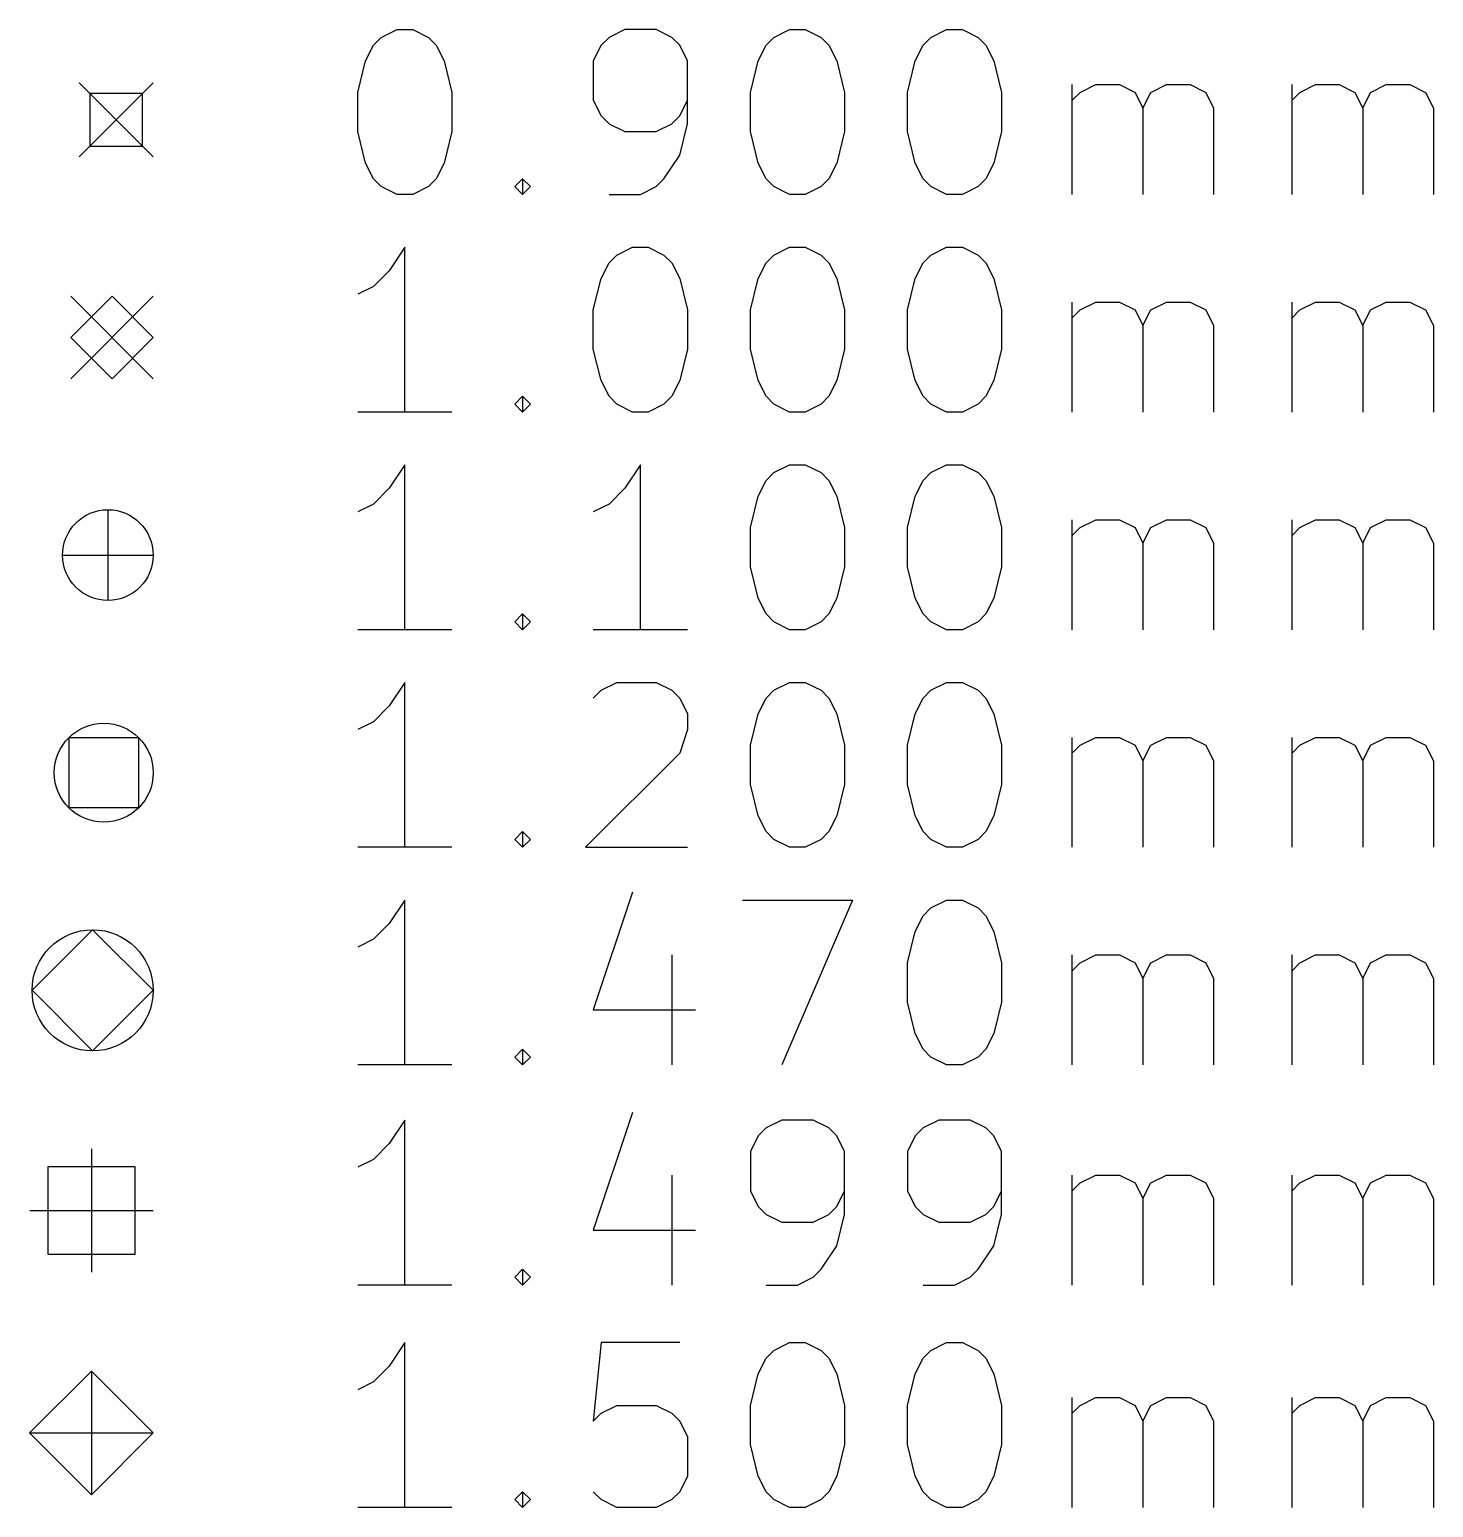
# Model space of a CAD drawing. Extents: x 8 to 295, y -192 to -55.
# Drawn here: x 8.45 to 25.48, y -191.31 to -173.38 of the extents above; entities that cross this region are included whole.
import ezdxf

# ---------------------------------------------------------------- set-up
doc = ezdxf.new("R2010")
doc.units = 0
doc.layers.add('BLACK', color=7, linetype='CONTINUOUS')

msp = doc.modelspace()

# ---------------------------------------------------------------- linework, layer by layer
at = {"layer": 'BLACK', "linetype": 'CONTINUOUS'}
for p, q in [((12.6214, -173.575), (12.7167, -173.48)), ((12.7167, -173.48), (12.9071, -173.385)), ((12.9071, -173.385), (13.0976, -173.385)), ((13.0976, -173.385), (13.2881, -173.48)), ((13.2881, -173.48), (13.3833, -173.575)), ((15.4786, -173.48), (15.3833, -173.575)), ((15.669, -173.385), (15.4786, -173.48)), ((16.05, -173.385), (15.669, -173.385)), ((16.2405, -173.48), (16.05, -173.385)), ((16.3357, -173.575), (16.2405, -173.48)), ((17.3833, -173.575), (17.4786, -173.48)), ((17.4786, -173.48), (17.669, -173.385)), ((17.669, -173.385), (17.8595, -173.385)), ((17.8595, -173.385), (18.05, -173.48)), ((18.05, -173.48), (18.1452, -173.575)), ((19.2881, -173.575), (19.3833, -173.48)), ((19.3833, -173.48), (19.5738, -173.385)), ((19.5738, -173.385), (19.7643, -173.385)), ((19.7643, -173.385), (19.9548, -173.48)), ((19.9548, -173.48), (20.05, -173.575)), ((12.5262, -173.766), (12.6214, -173.575)), ((13.3833, -173.575), (13.4786, -173.766)), ((15.3833, -173.575), (15.2881, -173.766)), ((16.431, -173.766), (16.3357, -173.575)), ((17.2881, -173.766), (17.3833, -173.575)), ((18.1452, -173.575), (18.2405, -173.766)), ((19.1929, -173.766), (19.2881, -173.575)), ((20.05, -173.575), (20.1452, -173.766)), ((12.431, -174.147), (12.5262, -173.766)), ((13.4786, -173.766), (13.5738, -174.147)), ((15.2881, -173.766), (15.2881, -174.242)), ((16.431, -174.528), (16.431, -173.766)), ((17.1929, -174.147), (17.2881, -173.766)), ((18.2405, -173.766), (18.3357, -174.147)), ((19.0976, -174.147), (19.1929, -173.766)), ((20.1452, -173.766), (20.2405, -174.147)), ((9.05, -174.03), (9.95, -174.93)), ((9.95, -174.03), (9.05, -174.93)), ((21.0976, -175.385), (21.0976, -174.051)), ((21.1929, -174.147), (21.3833, -174.051)), ((21.3833, -174.051), (21.669, -174.051)), ((21.669, -174.051), (21.8595, -174.147)), ((22.05, -174.147), (22.2405, -174.051)), ((22.2405, -174.051), (22.5262, -174.051)), ((22.5262, -174.051), (22.7167, -174.147)), ((23.7643, -175.385), (23.7643, -174.051)), ((23.8595, -174.147), (24.05, -174.051)), ((24.05, -174.051), (24.3357, -174.051)), ((24.3357, -174.051), (24.5262, -174.147)), ((24.7167, -174.147), (24.9071, -174.051)), ((24.9071, -174.051), (25.1929, -174.051)), ((25.1929, -174.051), (25.3833, -174.147)), ((9.8182, -174.162), (9.1818, -174.162)), ((9.1818, -174.162), (9.1818, -174.798)), ((9.8182, -174.798), (9.8182, -174.162)), ((12.431, -174.623), (12.431, -174.147)), ((13.5738, -174.147), (13.5738, -174.623)), ((15.2881, -174.242), (15.3833, -174.432)), ((16.3357, -174.432), (16.431, -174.242)), ((17.1929, -174.623), (17.1929, -174.147)), ((18.3357, -174.147), (18.3357, -174.623)), ((19.0976, -174.623), (19.0976, -174.147)), ((20.2405, -174.147), (20.2405, -174.623)), ((21.0976, -174.242), (21.1929, -174.147)), ((21.8595, -174.147), (21.9548, -174.337)), ((21.9548, -174.337), (22.05, -174.147)), ((22.7167, -174.147), (22.8119, -174.337)), ((23.7643, -174.242), (23.8595, -174.147)), ((24.5262, -174.147), (24.6214, -174.337)), ((24.6214, -174.337), (24.7167, -174.147)), ((25.3833, -174.147), (25.4786, -174.337)), ((15.3833, -174.432), (15.4786, -174.528)), ((16.2405, -174.528), (16.3357, -174.432)), ((21.9548, -174.337), (21.9548, -175.385)), ((22.8119, -174.337), (22.8119, -175.385)), ((24.6214, -174.337), (24.6214, -175.385)), ((25.4786, -174.337), (25.4786, -175.385)), ((15.4786, -174.528), (15.669, -174.623)), ((16.05, -174.623), (16.2405, -174.528)), ((16.3357, -174.909), (16.431, -174.528)), ((12.5262, -175.004), (12.431, -174.623)), ((13.5738, -174.623), (13.4786, -175.004)), ((15.669, -174.623), (16.05, -174.623)), ((17.2881, -175.004), (17.1929, -174.623)), ((18.3357, -174.623), (18.2405, -175.004)), ((19.1929, -175.004), (19.0976, -174.623)), ((20.2405, -174.623), (20.1452, -175.004)), ((9.1818, -174.798), (9.8182, -174.798)), ((16.1452, -175.194), (16.3357, -174.909)), ((12.6214, -175.194), (12.5262, -175.004)), ((13.4786, -175.004), (13.3833, -175.194)), ((17.3833, -175.194), (17.2881, -175.004)), ((18.2405, -175.004), (18.1452, -175.194)), ((19.2881, -175.194), (19.1929, -175.004)), ((20.1452, -175.004), (20.05, -175.194)), ((12.7167, -175.29), (12.6214, -175.194)), ((12.9071, -175.385), (12.7167, -175.29)), ((13.2881, -175.29), (13.0976, -175.385)), ((13.3833, -175.194), (13.2881, -175.29)), ((14.3357, -175.29), (14.431, -175.194)), ((14.431, -175.385), (14.3357, -175.29)), ((14.431, -175.194), (14.5262, -175.29)), ((14.431, -175.194), (14.431, -175.385)), ((14.5262, -175.29), (14.431, -175.385)), ((15.8595, -175.385), (16.05, -175.29)), ((16.05, -175.29), (16.1452, -175.194)), ((17.4786, -175.29), (17.3833, -175.194)), ((17.669, -175.385), (17.4786, -175.29)), ((18.05, -175.29), (17.8595, -175.385)), ((18.1452, -175.194), (18.05, -175.29)), ((19.3833, -175.29), (19.2881, -175.194)), ((19.5738, -175.385), (19.3833, -175.29)), ((19.9548, -175.29), (19.7643, -175.385)), ((20.05, -175.194), (19.9548, -175.29)), ((13.0976, -175.385), (12.9071, -175.385)), ((15.4786, -175.385), (15.8595, -175.385)), ((17.8595, -175.385), (17.669, -175.385)), ((19.7643, -175.385), (19.5738, -175.385)), ((13.0024, -176.025), (12.8119, -176.31)), ((13.0024, -178.025), (13.0024, -176.025)), ((15.5738, -176.12), (15.7643, -176.025)), ((15.7643, -176.025), (15.9548, -176.025)), ((15.9548, -176.025), (16.1452, -176.12)), ((17.4786, -176.12), (17.669, -176.025)), ((17.669, -176.025), (17.8595, -176.025)), ((17.8595, -176.025), (18.05, -176.12)), ((19.3833, -176.12), (19.5738, -176.025)), ((19.5738, -176.025), (19.7643, -176.025)), ((19.7643, -176.025), (19.9548, -176.12)), ((15.3833, -176.406), (15.4786, -176.215)), ((15.4786, -176.215), (15.5738, -176.12)), ((16.1452, -176.12), (16.2405, -176.215)), ((16.2405, -176.215), (16.3357, -176.406)), ((17.2881, -176.406), (17.3833, -176.215)), ((17.3833, -176.215), (17.4786, -176.12)), ((18.05, -176.12), (18.1452, -176.215)), ((18.1452, -176.215), (18.2405, -176.406)), ((19.1929, -176.406), (19.2881, -176.215)), ((19.2881, -176.215), (19.3833, -176.12)), ((19.9548, -176.12), (20.05, -176.215)), ((20.05, -176.215), (20.1452, -176.406)), ((12.8119, -176.31), (12.6214, -176.501)), ((15.2881, -176.787), (15.3833, -176.406)), ((16.3357, -176.406), (16.431, -176.787)), ((17.1929, -176.787), (17.2881, -176.406)), ((18.2405, -176.406), (18.3357, -176.787)), ((19.0976, -176.787), (19.1929, -176.406)), ((20.1452, -176.406), (20.2405, -176.787)), ((12.6214, -176.501), (12.431, -176.596)), ((8.95, -176.62), (9.95, -177.62)), ((9.95, -176.62), (8.95, -177.62)), ((9.45, -176.62), (8.95, -177.12)), ((9.95, -177.12), (9.45, -176.62)), ((21.0976, -178.025), (21.0976, -176.691)), ((21.1929, -176.787), (21.3833, -176.691)), ((21.3833, -176.691), (21.669, -176.691)), ((21.669, -176.691), (21.8595, -176.787)), ((22.05, -176.787), (22.2405, -176.691)), ((22.2405, -176.691), (22.5262, -176.691)), ((22.5262, -176.691), (22.7167, -176.787)), ((23.7643, -178.025), (23.7643, -176.691)), ((23.8595, -176.787), (24.05, -176.691)), ((24.05, -176.691), (24.3357, -176.691)), ((24.3357, -176.691), (24.5262, -176.787)), ((24.7167, -176.787), (24.9071, -176.691)), ((24.9071, -176.691), (25.1929, -176.691)), ((25.1929, -176.691), (25.3833, -176.787)), ((15.2881, -177.263), (15.2881, -176.787)), ((16.431, -176.787), (16.431, -177.263)), ((17.1929, -177.263), (17.1929, -176.787)), ((18.3357, -176.787), (18.3357, -177.263)), ((19.0976, -177.263), (19.0976, -176.787)), ((20.2405, -176.787), (20.2405, -177.263)), ((21.0976, -176.882), (21.1929, -176.787)), ((21.8595, -176.787), (21.9548, -176.977)), ((21.9548, -176.977), (22.05, -176.787)), ((22.7167, -176.787), (22.8119, -176.977)), ((23.7643, -176.882), (23.8595, -176.787)), ((24.5262, -176.787), (24.6214, -176.977)), ((24.6214, -176.977), (24.7167, -176.787)), ((25.3833, -176.787), (25.4786, -176.977)), ((8.95, -177.12), (9.45, -177.62)), ((9.45, -177.62), (9.95, -177.12)), ((21.9548, -176.977), (21.9548, -178.025)), ((22.8119, -176.977), (22.8119, -178.025)), ((24.6214, -176.977), (24.6214, -178.025)), ((25.4786, -176.977), (25.4786, -178.025)), ((15.3833, -177.644), (15.2881, -177.263)), ((16.431, -177.263), (16.3357, -177.644)), ((17.2881, -177.644), (17.1929, -177.263)), ((18.3357, -177.263), (18.2405, -177.644)), ((19.1929, -177.644), (19.0976, -177.263)), ((20.2405, -177.263), (20.1452, -177.644)), ((15.4786, -177.834), (15.3833, -177.644)), ((16.3357, -177.644), (16.2405, -177.834)), ((17.3833, -177.834), (17.2881, -177.644)), ((18.2405, -177.644), (18.1452, -177.834)), ((19.2881, -177.834), (19.1929, -177.644)), ((20.1452, -177.644), (20.05, -177.834)), ((14.3357, -177.93), (14.431, -177.834)), ((14.431, -177.834), (14.5262, -177.93)), ((14.431, -177.834), (14.431, -178.025)), ((15.5738, -177.93), (15.4786, -177.834)), ((16.2405, -177.834), (16.1452, -177.93)), ((17.4786, -177.93), (17.3833, -177.834)), ((18.1452, -177.834), (18.05, -177.93)), ((19.3833, -177.93), (19.2881, -177.834)), ((20.05, -177.834), (19.9548, -177.93)), ((13.5738, -178.025), (12.431, -178.025)), ((14.431, -178.025), (14.3357, -177.93)), ((14.5262, -177.93), (14.431, -178.025)), ((15.7643, -178.025), (15.5738, -177.93)), ((15.9548, -178.025), (15.7643, -178.025)), ((16.1452, -177.93), (15.9548, -178.025)), ((17.669, -178.025), (17.4786, -177.93)), ((17.8595, -178.025), (17.669, -178.025)), ((18.05, -177.93), (17.8595, -178.025)), ((19.5738, -178.025), (19.3833, -177.93)), ((19.7643, -178.025), (19.5738, -178.025)), ((19.9548, -177.93), (19.7643, -178.025)), ((13.0024, -178.665), (12.8119, -178.95)), ((13.0024, -180.665), (13.0024, -178.665)), ((15.8595, -178.665), (15.669, -178.95)), ((15.8595, -180.665), (15.8595, -178.665)), ((17.4786, -178.76), (17.669, -178.665)), ((17.669, -178.665), (17.8595, -178.665)), ((17.8595, -178.665), (18.05, -178.76)), ((19.3833, -178.76), (19.5738, -178.665)), ((19.5738, -178.665), (19.7643, -178.665)), ((19.7643, -178.665), (19.9548, -178.76)), ((17.2881, -179.046), (17.3833, -178.855)), ((17.3833, -178.855), (17.4786, -178.76)), ((18.05, -178.76), (18.1452, -178.855)), ((18.1452, -178.855), (18.2405, -179.046)), ((19.1929, -179.046), (19.2881, -178.855)), ((19.2881, -178.855), (19.3833, -178.76)), ((19.9548, -178.76), (20.05, -178.855)), ((20.05, -178.855), (20.1452, -179.046)), ((12.8119, -178.95), (12.6214, -179.141)), ((15.669, -178.95), (15.4786, -179.141)), ((17.1929, -179.427), (17.2881, -179.046)), ((18.2405, -179.046), (18.3357, -179.427)), ((19.0976, -179.427), (19.1929, -179.046)), ((20.1452, -179.046), (20.2405, -179.427)), ((9.4, -179.21), (9.4, -180.31)), ((12.6214, -179.141), (12.431, -179.236)), ((15.4786, -179.141), (15.2881, -179.236)), ((17.1929, -179.903), (17.1929, -179.427)), ((18.3357, -179.427), (18.3357, -179.903)), ((19.0976, -179.903), (19.0976, -179.427)), ((20.2405, -179.427), (20.2405, -179.903)), ((21.0976, -180.665), (21.0976, -179.331)), ((21.0976, -179.522), (21.1929, -179.427)), ((21.1929, -179.427), (21.3833, -179.331)), ((21.3833, -179.331), (21.669, -179.331)), ((21.669, -179.331), (21.8595, -179.427)), ((21.8595, -179.427), (21.9548, -179.617)), ((21.9548, -179.617), (22.05, -179.427)), ((22.05, -179.427), (22.2405, -179.331)), ((22.2405, -179.331), (22.5262, -179.331)), ((22.5262, -179.331), (22.7167, -179.427)), ((22.7167, -179.427), (22.8119, -179.617)), ((23.7643, -180.665), (23.7643, -179.331)), ((23.7643, -179.522), (23.8595, -179.427)), ((23.8595, -179.427), (24.05, -179.331)), ((24.05, -179.331), (24.3357, -179.331)), ((24.3357, -179.331), (24.5262, -179.427)), ((24.5262, -179.427), (24.6214, -179.617)), ((24.6214, -179.617), (24.7167, -179.427)), ((24.7167, -179.427), (24.9071, -179.331)), ((24.9071, -179.331), (25.1929, -179.331)), ((25.1929, -179.331), (25.3833, -179.427)), ((25.3833, -179.427), (25.4786, -179.617)), ((21.9548, -179.617), (21.9548, -180.665)), ((22.8119, -179.617), (22.8119, -180.665)), ((24.6214, -179.617), (24.6214, -180.665)), ((25.4786, -179.617), (25.4786, -180.665)), ((8.85, -179.76), (9.95, -179.76)), ((17.2881, -180.284), (17.1929, -179.903)), ((18.3357, -179.903), (18.2405, -180.284)), ((19.1929, -180.284), (19.0976, -179.903)), ((20.2405, -179.903), (20.1452, -180.284)), ((17.3833, -180.474), (17.2881, -180.284)), ((18.2405, -180.284), (18.1452, -180.474)), ((19.2881, -180.474), (19.1929, -180.284)), ((20.1452, -180.284), (20.05, -180.474)), ((14.3357, -180.57), (14.431, -180.474)), ((14.431, -180.474), (14.5262, -180.57)), ((14.431, -180.474), (14.431, -180.665)), ((17.4786, -180.57), (17.3833, -180.474)), ((18.1452, -180.474), (18.05, -180.57)), ((19.3833, -180.57), (19.2881, -180.474)), ((20.05, -180.474), (19.9548, -180.57)), ((13.5738, -180.665), (12.431, -180.665)), ((14.431, -180.665), (14.3357, -180.57)), ((14.5262, -180.57), (14.431, -180.665)), ((16.431, -180.665), (15.2881, -180.665)), ((17.669, -180.665), (17.4786, -180.57)), ((17.8595, -180.665), (17.669, -180.665)), ((18.05, -180.57), (17.8595, -180.665)), ((19.5738, -180.665), (19.3833, -180.57)), ((19.7643, -180.665), (19.5738, -180.665)), ((19.9548, -180.57), (19.7643, -180.665)), ((13.0024, -181.305), (12.8119, -181.59)), ((13.0024, -183.305), (13.0024, -181.305)), ((15.2881, -181.495), (15.3833, -181.4)), ((15.3833, -181.4), (15.5738, -181.305)), ((15.5738, -181.305), (16.05, -181.305)), ((16.05, -181.305), (16.2405, -181.4)), ((16.2405, -181.4), (16.3357, -181.495)), ((17.3833, -181.495), (17.4786, -181.4)), ((17.4786, -181.4), (17.669, -181.305)), ((17.669, -181.305), (17.8595, -181.305)), ((17.8595, -181.305), (18.05, -181.4)), ((18.05, -181.4), (18.1452, -181.495)), ((19.2881, -181.495), (19.3833, -181.4)), ((19.3833, -181.4), (19.5738, -181.305)), ((19.5738, -181.305), (19.7643, -181.305)), ((19.7643, -181.305), (19.9548, -181.4)), ((19.9548, -181.4), (20.05, -181.495)), ((12.8119, -181.59), (12.6214, -181.781)), ((16.3357, -181.495), (16.431, -181.686)), ((17.2881, -181.686), (17.3833, -181.495)), ((18.1452, -181.495), (18.2405, -181.686)), ((19.1929, -181.686), (19.2881, -181.495)), ((20.05, -181.495), (20.1452, -181.686)), ((12.6214, -181.781), (12.431, -181.876)), ((16.431, -181.686), (16.431, -181.876)), ((17.1929, -182.067), (17.2881, -181.686)), ((18.2405, -181.686), (18.3357, -182.067)), ((19.0976, -182.067), (19.1929, -181.686)), ((20.1452, -181.686), (20.2405, -182.067)), ((16.431, -181.876), (16.3357, -182.162)), ((9.7743, -181.976), (8.9257, -181.976)), ((8.9257, -181.976), (8.9257, -182.824)), ((9.7743, -182.824), (9.7743, -181.976)), ((17.1929, -182.543), (17.1929, -182.067)), ((18.3357, -182.067), (18.3357, -182.543)), ((19.0976, -182.543), (19.0976, -182.067)), ((20.2405, -182.067), (20.2405, -182.543)), ((21.0976, -183.305), (21.0976, -181.971)), ((21.0976, -182.162), (21.1929, -182.067)), ((21.1929, -182.067), (21.3833, -181.971)), ((21.3833, -181.971), (21.669, -181.971)), ((21.669, -181.971), (21.8595, -182.067)), ((21.8595, -182.067), (21.9548, -182.257)), ((21.9548, -182.257), (22.05, -182.067)), ((22.05, -182.067), (22.2405, -181.971)), ((22.2405, -181.971), (22.5262, -181.971)), ((22.5262, -181.971), (22.7167, -182.067)), ((22.7167, -182.067), (22.8119, -182.257)), ((23.7643, -183.305), (23.7643, -181.971)), ((23.7643, -182.162), (23.8595, -182.067)), ((23.8595, -182.067), (24.05, -181.971)), ((24.05, -181.971), (24.3357, -181.971)), ((24.3357, -181.971), (24.5262, -182.067)), ((24.5262, -182.067), (24.6214, -182.257)), ((24.6214, -182.257), (24.7167, -182.067)), ((24.7167, -182.067), (24.9071, -181.971)), ((24.9071, -181.971), (25.1929, -181.971)), ((25.1929, -181.971), (25.3833, -182.067)), ((25.3833, -182.067), (25.4786, -182.257)), ((16.3357, -182.162), (15.1929, -183.305)), ((21.9548, -182.257), (21.9548, -183.305)), ((22.8119, -182.257), (22.8119, -183.305)), ((24.6214, -182.257), (24.6214, -183.305)), ((25.4786, -182.257), (25.4786, -183.305)), ((17.2881, -182.924), (17.1929, -182.543)), ((18.3357, -182.543), (18.2405, -182.924)), ((19.1929, -182.924), (19.0976, -182.543)), ((20.2405, -182.543), (20.1452, -182.924)), ((8.9257, -182.824), (9.7743, -182.824)), ((17.3833, -183.114), (17.2881, -182.924)), ((18.2405, -182.924), (18.1452, -183.114)), ((19.2881, -183.114), (19.1929, -182.924)), ((20.1452, -182.924), (20.05, -183.114)), ((14.3357, -183.21), (14.431, -183.114)), ((14.431, -183.305), (14.3357, -183.21)), ((14.431, -183.114), (14.5262, -183.21)), ((14.431, -183.114), (14.431, -183.305)), ((14.5262, -183.21), (14.431, -183.305)), ((17.4786, -183.21), (17.3833, -183.114)), ((17.669, -183.305), (17.4786, -183.21)), ((18.05, -183.21), (17.8595, -183.305)), ((18.1452, -183.114), (18.05, -183.21)), ((19.3833, -183.21), (19.2881, -183.114)), ((19.5738, -183.305), (19.3833, -183.21)), ((19.9548, -183.21), (19.7643, -183.305)), ((20.05, -183.114), (19.9548, -183.21)), ((13.5738, -183.305), (12.431, -183.305)), ((15.1929, -183.305), (16.431, -183.305)), ((17.8595, -183.305), (17.669, -183.305)), ((19.7643, -183.305), (19.5738, -183.305)), ((15.7643, -183.85), (15.2881, -185.278)), ((13.0024, -183.945), (12.8119, -184.23)), ((13.0024, -185.945), (13.0024, -183.945)), ((17.0976, -183.945), (18.431, -183.945)), ((18.431, -183.945), (17.5738, -185.945)), ((19.2881, -184.135), (19.3833, -184.04)), ((19.3833, -184.04), (19.5738, -183.945)), ((19.5738, -183.945), (19.7643, -183.945)), ((19.7643, -183.945), (19.9548, -184.04)), ((19.9548, -184.04), (20.05, -184.135)), ((12.8119, -184.23), (12.6214, -184.421)), ((19.1929, -184.326), (19.2881, -184.135)), ((20.05, -184.135), (20.1452, -184.326)), ((9.215, -184.305), (8.48, -185.04)), ((9.95, -185.04), (9.215, -184.305)), ((12.6214, -184.421), (12.431, -184.516)), ((19.0976, -184.707), (19.1929, -184.326)), ((20.1452, -184.326), (20.2405, -184.707)), ((16.2405, -184.611), (16.2405, -185.945)), ((21.0976, -185.945), (21.0976, -184.611)), ((21.1929, -184.707), (21.3833, -184.611)), ((21.3833, -184.611), (21.669, -184.611)), ((21.669, -184.611), (21.8595, -184.707)), ((22.05, -184.707), (22.2405, -184.611)), ((22.2405, -184.611), (22.5262, -184.611)), ((22.5262, -184.611), (22.7167, -184.707)), ((23.7643, -185.945), (23.7643, -184.611)), ((23.8595, -184.707), (24.05, -184.611)), ((24.05, -184.611), (24.3357, -184.611)), ((24.3357, -184.611), (24.5262, -184.707)), ((24.7167, -184.707), (24.9071, -184.611)), ((24.9071, -184.611), (25.1929, -184.611)), ((25.1929, -184.611), (25.3833, -184.707)), ((19.0976, -185.183), (19.0976, -184.707)), ((20.2405, -184.707), (20.2405, -185.183)), ((21.0976, -184.802), (21.1929, -184.707)), ((21.8595, -184.707), (21.9548, -184.897)), ((21.9548, -184.897), (22.05, -184.707)), ((22.7167, -184.707), (22.8119, -184.897)), ((23.7643, -184.802), (23.8595, -184.707)), ((24.5262, -184.707), (24.6214, -184.897)), ((24.6214, -184.897), (24.7167, -184.707)), ((25.3833, -184.707), (25.4786, -184.897)), ((21.9548, -184.897), (21.9548, -185.945)), ((22.8119, -184.897), (22.8119, -185.945)), ((24.6214, -184.897), (24.6214, -185.945)), ((25.4786, -184.897), (25.4786, -185.945)), ((8.48, -185.04), (9.215, -185.775)), ((9.215, -185.775), (9.95, -185.04)), ((19.1929, -185.564), (19.0976, -185.183)), ((20.2405, -185.183), (20.1452, -185.564)), ((15.2881, -185.278), (16.5262, -185.278)), ((19.2881, -185.754), (19.1929, -185.564)), ((20.1452, -185.564), (20.05, -185.754)), ((14.3357, -185.85), (14.431, -185.754)), ((14.431, -185.945), (14.3357, -185.85)), ((14.431, -185.754), (14.5262, -185.85)), ((14.431, -185.754), (14.431, -185.945)), ((14.5262, -185.85), (14.431, -185.945)), ((19.3833, -185.85), (19.2881, -185.754)), ((19.5738, -185.945), (19.3833, -185.85)), ((19.9548, -185.85), (19.7643, -185.945)), ((20.05, -185.754), (19.9548, -185.85)), ((13.5738, -185.945), (12.431, -185.945)), ((19.7643, -185.945), (19.5738, -185.945)), ((13.0024, -186.615), (12.8119, -186.9)), ((13.0024, -188.615), (13.0024, -186.615)), ((15.7643, -186.52), (15.2881, -187.948)), ((17.5738, -186.615), (17.3833, -186.71)), ((17.9548, -186.615), (17.5738, -186.615)), ((18.1452, -186.71), (17.9548, -186.615)), ((19.4786, -186.615), (19.2881, -186.71)), ((19.8595, -186.615), (19.4786, -186.615)), ((20.05, -186.71), (19.8595, -186.615)), ((17.2881, -186.805), (17.1929, -186.996)), ((17.3833, -186.71), (17.2881, -186.805)), ((18.2405, -186.805), (18.1452, -186.71)), ((18.3357, -186.996), (18.2405, -186.805)), ((19.1929, -186.805), (19.0976, -186.996)), ((19.2881, -186.71), (19.1929, -186.805)), ((20.1452, -186.805), (20.05, -186.71)), ((20.2405, -186.996), (20.1452, -186.805)), ((9.2007, -186.961), (9.2007, -188.459)), ((12.8119, -186.9), (12.6214, -187.091)), ((12.6214, -187.091), (12.431, -187.186)), ((17.1929, -186.996), (17.1929, -187.472)), ((18.3357, -187.758), (18.3357, -186.996)), ((19.0976, -186.996), (19.0976, -187.472)), ((20.2405, -187.758), (20.2405, -186.996)), ((9.7305, -187.18), (8.6709, -187.18)), ((8.6709, -187.18), (8.6709, -188.24)), ((9.7305, -188.24), (9.7305, -187.18)), ((16.2405, -187.281), (16.2405, -188.615)), ((21.0976, -188.615), (21.0976, -187.281)), ((21.1929, -187.377), (21.3833, -187.281)), ((21.3833, -187.281), (21.669, -187.281)), ((21.669, -187.281), (21.8595, -187.377)), ((22.05, -187.377), (22.2405, -187.281)), ((22.2405, -187.281), (22.5262, -187.281)), ((22.5262, -187.281), (22.7167, -187.377)), ((23.7643, -188.615), (23.7643, -187.281)), ((23.8595, -187.377), (24.05, -187.281)), ((24.05, -187.281), (24.3357, -187.281)), ((24.3357, -187.281), (24.5262, -187.377)), ((24.7167, -187.377), (24.9071, -187.281)), ((24.9071, -187.281), (25.1929, -187.281)), ((25.1929, -187.281), (25.3833, -187.377)), ((17.1929, -187.472), (17.2881, -187.662)), ((18.2405, -187.662), (18.3357, -187.472)), ((19.0976, -187.472), (19.1929, -187.662)), ((20.1452, -187.662), (20.2405, -187.472)), ((21.0976, -187.472), (21.1929, -187.377)), ((21.8595, -187.377), (21.9548, -187.567)), ((21.9548, -187.567), (22.05, -187.377)), ((22.7167, -187.377), (22.8119, -187.567)), ((23.7643, -187.472), (23.8595, -187.377)), ((24.5262, -187.377), (24.6214, -187.567)), ((24.6214, -187.567), (24.7167, -187.377)), ((25.3833, -187.377), (25.4786, -187.567)), ((17.2881, -187.662), (17.3833, -187.758)), ((18.1452, -187.758), (18.2405, -187.662)), ((19.1929, -187.662), (19.2881, -187.758)), ((20.05, -187.758), (20.1452, -187.662)), ((21.9548, -187.567), (21.9548, -188.615)), ((22.8119, -187.567), (22.8119, -188.615)), ((24.6214, -187.567), (24.6214, -188.615)), ((25.4786, -187.567), (25.4786, -188.615)), ((8.4514, -187.71), (9.95, -187.71)), ((17.3833, -187.758), (17.5738, -187.853)), ((17.5738, -187.853), (17.9548, -187.853)), ((17.9548, -187.853), (18.1452, -187.758)), ((18.2405, -188.139), (18.3357, -187.758)), ((19.2881, -187.758), (19.4786, -187.853)), ((19.4786, -187.853), (19.8595, -187.853)), ((19.8595, -187.853), (20.05, -187.758)), ((20.1452, -188.139), (20.2405, -187.758)), ((15.2881, -187.948), (16.5262, -187.948)), ((8.6709, -188.24), (9.7305, -188.24)), ((18.05, -188.424), (18.2405, -188.139)), ((19.9548, -188.424), (20.1452, -188.139)), ((14.3357, -188.52), (14.431, -188.424)), ((14.431, -188.615), (14.3357, -188.52)), ((14.431, -188.424), (14.5262, -188.52)), ((14.431, -188.424), (14.431, -188.615)), ((14.5262, -188.52), (14.431, -188.615)), ((17.7643, -188.615), (17.9548, -188.52)), ((17.9548, -188.52), (18.05, -188.424)), ((19.669, -188.615), (19.8595, -188.52)), ((19.8595, -188.52), (19.9548, -188.424)), ((13.5738, -188.615), (12.431, -188.615)), ((17.3833, -188.615), (17.7643, -188.615)), ((19.2881, -188.615), (19.669, -188.615)), ((13.0024, -189.313), (12.8119, -189.599)), ((13.0024, -191.313), (13.0024, -189.313)), ((15.3833, -189.313), (15.2881, -190.266)), ((16.3357, -189.313), (15.3833, -189.313)), ((17.4786, -189.409), (17.669, -189.313)), ((17.669, -189.313), (17.8595, -189.313)), ((17.8595, -189.313), (18.05, -189.409)), ((19.3833, -189.409), (19.5738, -189.313)), ((19.5738, -189.313), (19.7643, -189.313)), ((19.7643, -189.313), (19.9548, -189.409)), ((17.3833, -189.504), (17.4786, -189.409)), ((18.05, -189.409), (18.1452, -189.504)), ((19.2881, -189.504), (19.3833, -189.409)), ((19.9548, -189.409), (20.05, -189.504)), ((9.2, -189.659), (8.45, -190.409)), ((9.2, -189.659), (9.2, -191.159)), ((9.95, -190.409), (9.2, -189.659)), ((12.8119, -189.599), (12.6214, -189.79)), ((17.2881, -189.694), (17.3833, -189.504)), ((18.1452, -189.504), (18.2405, -189.694)), ((19.1929, -189.694), (19.2881, -189.504)), ((20.05, -189.504), (20.1452, -189.694)), ((12.6214, -189.79), (12.431, -189.885)), ((17.1929, -190.075), (17.2881, -189.694)), ((18.2405, -189.694), (18.3357, -190.075)), ((19.0976, -190.075), (19.1929, -189.694)), ((20.1452, -189.694), (20.2405, -190.075)), ((21.0976, -191.313), (21.0976, -189.98)), ((21.1929, -190.075), (21.3833, -189.98)), ((21.3833, -189.98), (21.669, -189.98)), ((21.669, -189.98), (21.8595, -190.075)), ((22.05, -190.075), (22.2405, -189.98)), ((22.2405, -189.98), (22.5262, -189.98)), ((22.5262, -189.98), (22.7167, -190.075)), ((23.7643, -191.313), (23.7643, -189.98)), ((23.8595, -190.075), (24.05, -189.98)), ((24.05, -189.98), (24.3357, -189.98)), ((24.3357, -189.98), (24.5262, -190.075)), ((24.7167, -190.075), (24.9071, -189.98)), ((24.9071, -189.98), (25.1929, -189.98)), ((25.1929, -189.98), (25.3833, -190.075)), ((15.2881, -190.266), (15.3833, -190.171)), ((15.3833, -190.171), (15.5738, -190.075)), ((15.5738, -190.075), (16.05, -190.075)), ((16.05, -190.075), (16.2405, -190.171)), ((16.2405, -190.171), (16.3357, -190.266)), ((17.1929, -190.551), (17.1929, -190.075)), ((18.3357, -190.075), (18.3357, -190.551)), ((19.0976, -190.551), (19.0976, -190.075)), ((20.2405, -190.075), (20.2405, -190.551)), ((21.0976, -190.171), (21.1929, -190.075)), ((21.8595, -190.075), (21.9548, -190.266)), ((21.9548, -190.266), (22.05, -190.075)), ((22.7167, -190.075), (22.8119, -190.266)), ((23.7643, -190.171), (23.8595, -190.075)), ((24.5262, -190.075), (24.6214, -190.266)), ((24.6214, -190.266), (24.7167, -190.075)), ((25.3833, -190.075), (25.4786, -190.266)), ((16.3357, -190.266), (16.431, -190.456)), ((21.9548, -190.266), (21.9548, -191.313)), ((22.8119, -190.266), (22.8119, -191.313)), ((24.6214, -190.266), (24.6214, -191.313)), ((25.4786, -190.266), (25.4786, -191.313)), ((8.45, -190.409), (9.95, -190.409)), ((8.45, -190.409), (9.2, -191.159)), ((9.2, -191.159), (9.95, -190.409)), ((16.431, -190.456), (16.431, -190.932)), ((17.2881, -190.932), (17.1929, -190.551)), ((18.3357, -190.551), (18.2405, -190.932)), ((19.1929, -190.932), (19.0976, -190.551)), ((20.2405, -190.551), (20.1452, -190.932)), ((16.431, -190.932), (16.3357, -191.123)), ((17.3833, -191.123), (17.2881, -190.932)), ((18.2405, -190.932), (18.1452, -191.123)), ((19.2881, -191.123), (19.1929, -190.932)), ((20.1452, -190.932), (20.05, -191.123)), ((14.3357, -191.218), (14.431, -191.123)), ((14.431, -191.313), (14.3357, -191.218)), ((14.431, -191.123), (14.5262, -191.218)), ((14.431, -191.123), (14.431, -191.313)), ((14.5262, -191.218), (14.431, -191.313)), ((15.3833, -191.218), (15.2881, -191.123)), ((15.5738, -191.313), (15.3833, -191.218)), ((16.2405, -191.218), (16.05, -191.313)), ((16.3357, -191.123), (16.2405, -191.218)), ((17.4786, -191.218), (17.3833, -191.123)), ((17.669, -191.313), (17.4786, -191.218)), ((18.05, -191.218), (17.8595, -191.313)), ((18.1452, -191.123), (18.05, -191.218)), ((19.3833, -191.218), (19.2881, -191.123)), ((19.5738, -191.313), (19.3833, -191.218)), ((19.9548, -191.218), (19.7643, -191.313)), ((20.05, -191.123), (19.9548, -191.218)), ((13.5738, -191.313), (12.431, -191.313)), ((16.05, -191.313), (15.5738, -191.313)), ((17.8595, -191.313), (17.669, -191.313)), ((19.7643, -191.313), (19.5738, -191.313))]:
    msp.add_line(p, q, dxfattribs=at)
at = {"layer": 'BLACK'}
for centre, radius in [((9.4, -179.76), 0.55), ((9.35, -182.4), 0.6), ((9.215, -185.04), 0.735)]:
    msp.add_circle(centre, radius, dxfattribs=at)

doc.saveas('drawing.dxf')
